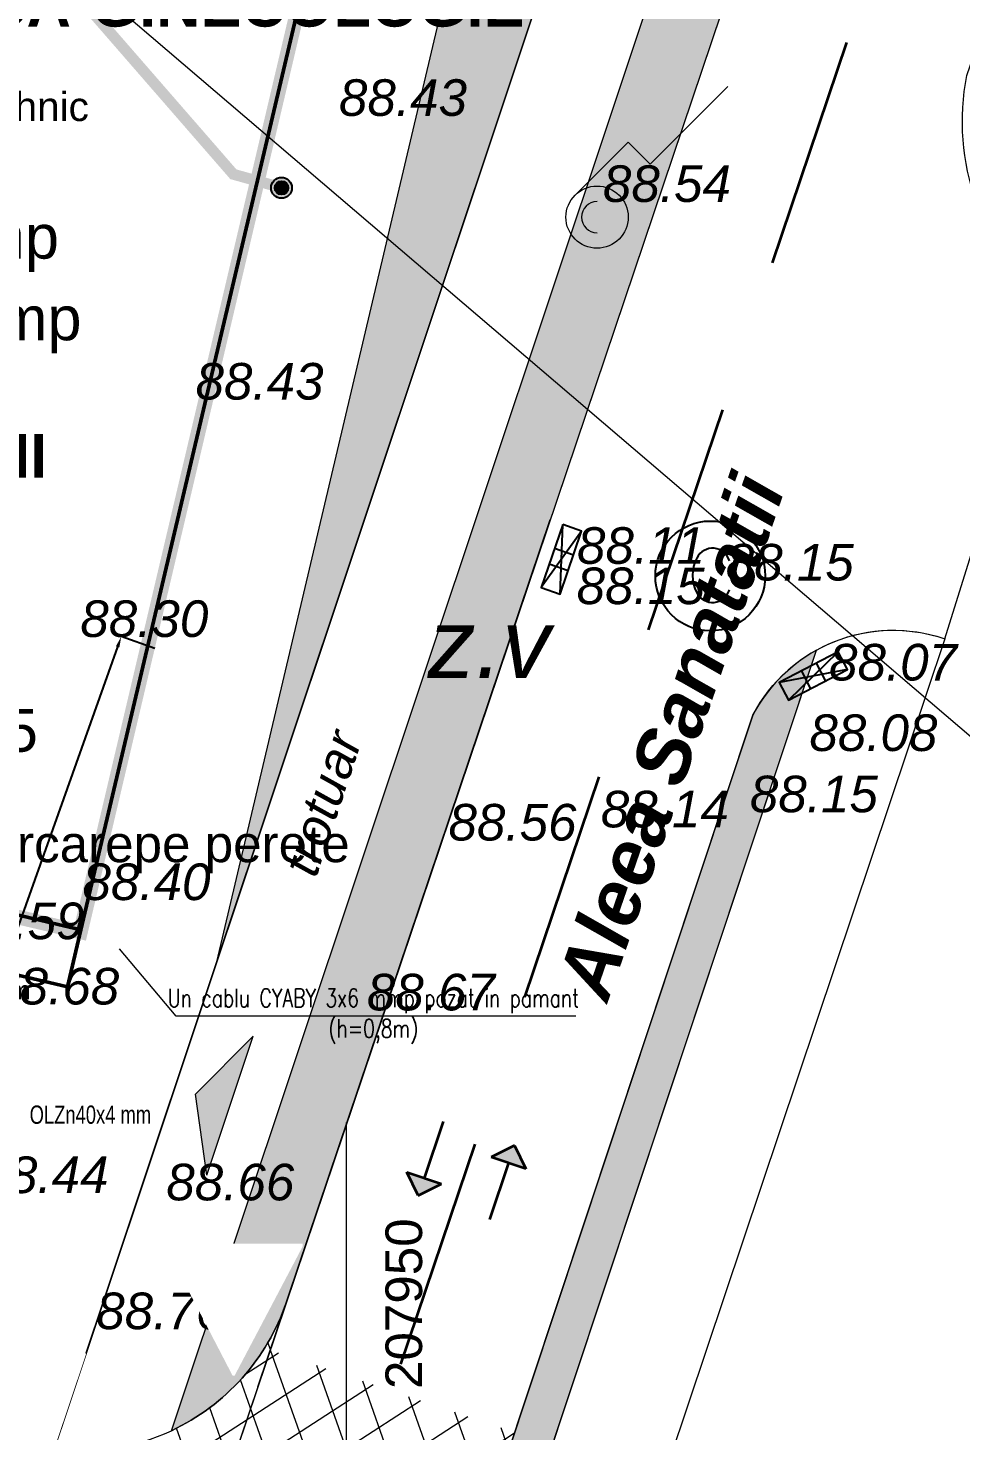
# Model space of a CAD drawing. Header units: millimetres. Extents: x 207782523 to 208144499, y 477594674 to 477848829.
# Drawn here: x 207890279 to 207915753, y 477709438 to 477747756 of the extents above; entities that cross this region are included whole.
import ezdxf
from ezdxf.enums import TextEntityAlignment as Align
from ezdxf.xclip import XClip

# ---------------------------------------------------------------- set-up
doc = ezdxf.new("R2010")
doc.units = ezdxf.units.MM
doc.header["$MEASUREMENT"] = 0
doc.header["$XCLIPFRAME"] = 0
doc.set_wipeout_variables(frame=1)
for name, pattern in [('Hidden Line', [391.22222328186, 282.22222328186, -109]), ('Hosszú szaggatott', [10583.330000000002, 6350, -4233.330000000001]), ('Wipeout_Contour', [1000, 0, -1000])]:
    doc.linetypes.add(name, pattern=pattern)
doc.layers.get('0').update_dxf_attribs({"true_color": 0x787878})
doc.layers.add('C__txt_005', color=7, linetype='Continuous', lineweight=5)
doc.layers.add('E__PAM_txt_025', color=84, linetype='Continuous', lineweight=5)
for name, color, linetype, lineweight, true_color in [('cedeaza-trecerea-600x600_5_0_Pen_No__1', 7, 'Continuous', 13, 0x787878), ('New_sit - accese_Pen_No__1', 7, 'Continuous', 13, 0x787878), ('New_sit - accese_Pen_No__20', 7, 'Continuous', 0, 0x787878), ('New_sit - constructii propuse_Pen_No__1', 7, 'Continuous', 13, 0x787878), ('New_sit - constructii propuse_Pen_No__41', 7, 'Continuous', 50, 0x787878), ('New_sit - constructii propuse_Pen_No__61', 7, 'Continuous', 20, 0x787878), ('New_sit - drum_Pen_No__121', 7, 'Continuous', 35, 0x787878), ('New_sit - drum_Pen_No__21', 7, 'Continuous', 20, 0x787878), ('New_sit - vegetatie_Pen_No__1', 7, 'Continuous', 13, 0x787878), ('New_sit - vegetatie_Pen_No__104', 7, 'Continuous', 13, 0x787878), ('New_sit - vegetatie_Pen_No__77', 7, 'Continuous', 20, 0x787878), ('sit - adnotatii_Pen_No__1', 7, 'Continuous', 13, 0x787878), ('sit - adnotatii_Pen_No__19', 7, 'Continuous', 0, 0x787878), ('sit - adnotatii_Pen_No__7', 7, 'Continuous', 100, 0x787878), ('sit - adnotatii_Pen_No__92', 7, 'Continuous', 13, 0x787878), ('sit - canalizare_Pen_No__150', 7, 'Continuous', 25, 0x787878), ('sit - caroiaj_Pen_No__1', 7, 'Continuous', 13, 0x787878), ('sit - cota teren_Pen_No__101', 7, 'Continuous', 13, 0x787878), ('sit - electrice_Pen_No__4', 7, 'Continuous', 20, 0x787878), ('sit - limita de proprietate_Pen_No__20', 7, 'Continuous', 0, 0x787878), ('trecere de pietoni_12_0_Pen_No__1', 7, 'Continuous', 13, 0x787878)]:
    doc.layers.add(name, color=color, linetype=linetype, lineweight=lineweight, true_color=true_color)
for name, color, linetype, true_color in [('cedeaza-trecerea-600x600_5_sit - accese', 7, 'Continuous', 0x787878), ('New_sit - accese', 7, 'Continuous', 0x787878), ('New_sit - drum', 7, 'Continuous', 0x787878), ('sit - accese', 7, 'Continuous', 0x787878), ('trecere de pietoni_12_sit - accese', 7, 'Continuous', 0x787878)]:
    doc.layers.add(name, color=color, linetype=linetype, true_color=true_color)
for name, color, linetype in [('circuite iluminat vitali', 1, 'Continuous'), ('circuite prize vitali', 1, 'Continuous'), ('Texte', 7, 'Continuous')]:
    doc.layers.add(name, color=color, linetype=linetype)
doc.styles.add('GENERATED_STYLE_1', font='arial.ttf')
doc.styles.add('GENERATED_STYLE_2', font='arialbd.ttf')
doc.styles.add('GENERATED_STYLE_3', font='arialbi.ttf')
doc.styles.add('GENERATED_STYLE_4', font='ariali.ttf')
doc.styles.add('IEL04b_Plan de situatie$0$Standard', font='romans.shx', dxfattribs={"width": 0.75})
doc.linetypes.add('cercuri pline mici', pattern='A,0,[1,PLAN DE SITUATIE - TMISOARA1.Shx,S=1.587301587301632,R=0,X=0,Y=0],-300.0000000000001,0', length=300.0000000000001)
doc.dimstyles.get("Standard").update_dxf_attribs({"dimtxt": 0.18, "dimasz": 0.18, "dimexe": 0.18, "dimexo": 0.0625, "dimgap": 0.09, "dimtad": 0, "dimtih": 1, "dimtoh": 1, "dimdec": 4, "dimzin": 0, "dimdsep": 46, "dimtxsty": 'Standard', "dimcen": 0.09, "dimadec": 0, "dimazin": 0, "dimtfac": 1, "dimtdec": 4, "dimtofl": 0, "dimtmove": 0, "dimatfit": 3, "dimfxl": 1, "dimtolj": 1, "dimtzin": 0, "dimarcsym": 0})
picture_1 = doc.add_image_def('image1.png', size_in_pixel=(600, 600))
picture_2 = doc.add_image_def('image4.jpg', size_in_pixel=(512, 384))
pattern_1 = [(90, (207891220.2115784, 477723905.0360718), (-300, 0), [43.30127018922195, -129.903810567666]), (90, (207891370.2115784, 477723991.6386108), (-300, 0), [43.30127018922195, -129.903810567666]), (30.00000000000001, (207891220.2115784, 477723905.0360718), (-150.0000000000001, 259.8076211353316), [43.30127018922195, -129.903810567666]), (30.00000000000001, (207891220.2115784, 477724078.2411499), (-150.0000000000001, 259.8076211353316), [43.30127018922195, -129.903810567666]), (149.9999999999998, (207891220.2115784, 477723905.0360718), (150.0000000000011, 259.8076211353309), [43.30127018922195, -129.903810567666]), (149.9999999999998, (207891220.2115784, 477724078.2411499), (150.0000000000011, 259.8076211353309), [43.30127018922195, -129.903810567666])]

# ---------------------------------------------------------------- blocks, each defined once
blk = doc.blocks.new('Entrance Symbol 23[15]', base_point=(207946190.2147737, 477708564.2308005))
at = {"layer": 'New_sit - accese_Pen_No__20', "linetype": 'Continuous', "lineweight": 0}
blk.add_hatch(color=1, dxfattribs=at).paths.add_polyline_path([(207946190.2147737, 477708564.2308005), (207947455.4218899, 477712358.8652958), (207945874.159708, 477710777.8498272)])
at = {"layer": 'New_sit - accese_Pen_No__1', "color": 7, "linetype": 'Continuous', "lineweight": 13}
for p, q in [((207947455.4218899, 477712358.8652958), (207945874.159708, 477710777.8498272)), ((207946190.2147737, 477708564.2308005), (207947455.4218899, 477712358.8652958)), ((207946190.2147737, 477708564.2308005), (207945874.159708, 477710777.8498272))]:
    blk.add_line(p, q, dxfattribs=at)
blk = doc.blocks.new('Line_13', base_point=(207952642.8197677, 477710028.3682217))
at = {"layer": 'New_sit - drum', "linetype": 'Continuous', "lineweight": 0, "true_color": 0xffffff}
blk.add_hatch(color=7, dxfattribs=at).paths.add_polyline_path([(207951962.8663813, 477708011.8343148), (207952596.4142286, 477708325.8679516), (207951648.8327444, 477708645.3821621)])
at = {"layer": 'New_sit - drum_Pen_No__121', "color": 255, "linetype": 'Continuous', "lineweight": 35}
for p, q in [((207952642.8197677, 477710028.3682217), (207952122.6234865, 477708485.6250569)), ((207951962.8663813, 477708011.8343148), (207951648.8327444, 477708645.3821621)), ((207951648.8327444, 477708645.3821621), (207952596.4142286, 477708325.8679516)), ((207951962.8663813, 477708011.8343148), (207952596.4142286, 477708325.8679516))]:
    blk.add_line(p, q, dxfattribs=at)
blk = doc.blocks.new('Line_14', base_point=(207954587.1948915, 477709372.7459952))
at = {"layer": 'New_sit - drum', "linetype": 'Continuous', "lineweight": 0, "true_color": 0xffffff}
blk.add_hatch(color=7, dxfattribs=at).paths.add_polyline_path([(207954587.1948915, 477709372.7459952), (207953953.6470441, 477709058.7123583), (207954901.2285284, 477708739.1981478)])
at = {"layer": 'New_sit - drum_Pen_No__121', "color": 255, "linetype": 'Continuous', "lineweight": 35}
for p, q in [((207954587.1948915, 477709372.7459952), (207953953.6470441, 477709058.7123583)), ((207954587.1948915, 477709372.7459952), (207954901.2285284, 477708739.1981478)), ((207954427.4377863, 477708898.955253), (207953907.241505, 477707356.2120882)), ((207954901.2285284, 477708739.1981478), (207953953.6470441, 477709058.7123583))]:
    blk.add_line(p, q, dxfattribs=at)
blk = doc.blocks.new('Drawing_5_5', base_point=(207944013.8952319, 477701340.0513675))
at = {"color": 254, "linetype": 'Wipeout_Contour', "lineweight": 0, "ltscale": 3126019789.711015}
blk.add_wipeout([(207946889.27429008, 477703091.4713945), (207946947.43129557, 477703091.4713945), (207948800.73004255, 477706610.2100705), (207948800.73004255, 477706692.9006474), (207945057.6862738, 477706692.9006474), (207945057.6862738, 477706620.56483805)], dxfattribs=at).dxf.layer = 'cedeaza-trecerea-600x600_5_sit - accese'
at = {"layer": 'cedeaza-trecerea-600x600_5_0_Pen_No__1', "color": 7, "lineweight": 13}
image = blk.add_image(picture_1, insert=(207944013.8952319, 477701340.0513675), size_in_units=(5974.915819889503, 5974.915819889503), dxfattribs=at)
image.set_boundary_path([(-0.5, -0.5), (599.5, 599.5)])
blk = doc.blocks.new('Drawing_12_12', base_point=(207941905.0562087, 477700552.694346))
at = {"color": 254, "linetype": 'Wipeout_Contour', "lineweight": 0, "ltscale": 2083994179.035752}
blk.add_wipeout([(207942002.55631927, 477701037.4320377), (207942893.1095383, 477703689.1042661), (207940244.17656633, 477704578.7375171), (207939353.6233473, 477701927.0652887)], dxfattribs=at).dxf.layer = 'trecere de pietoni_12_sit - accese'
at = {"layer": 'trecere de pietoni_12_0_Pen_No__1', "color": 7, "lineweight": 13}
image = blk.add_image(picture_2, insert=(207941905.0562087, 477700552.694346), size_in_units=(3880.177636456525, 2910.133227342393), rotation=71.43558599034779, dxfattribs=at)
image.set_boundary_path([(-0.5, -0.5), (511.5, 383.5)])
blk = doc.blocks.new('plan de situatie')
at = {"layer": 'New_sit - vegetatie_Pen_No__104', "linetype": 'Continuous', "lineweight": 13}
h = blk.add_hatch(dxfattribs=at)
h.set_pattern_fill('GRASS', color=256, style=0, pattern_type=2)
h.set_pattern_definition(pattern_1)
edge = h.paths.add_edge_path()
edge.add_line((207887970.9120178, 477776543.8487549), (207911815.9736328, 477771382.4268799))
edge.add_line((207911815.9736328, 477771382.4268799), (207896012.8244934, 477723985.3057861))
edge.add_line((207896012.8244934, 477723985.3057861), (207895435.0287781, 477722252.3693237))
edge.add_line((207895435.0287781, 477722252.3693237), (207904049.9596863, 477758795.868103))
edge.add_arc((207905996.5983429, 477758336.9586334), 1999.999990181311, 76.73502809281132, 166.7350280928113, ccw=False)
edge.add_line((207906455.5078125, 477760283.59729), (207907976.054718, 477759925.1366577))
edge.add_line((207907976.054718, 477759925.1366577), (207908933.9986877, 477762783.3851318))
edge.add_line((207908933.9986877, 477762783.3851318), (207898972.9736328, 477765129.6890869))
edge.add_line((207898972.9736328, 477765129.6890869), (207898972.9736328, 477765129.6478271))
edge.add_line((207898972.9736328, 477765129.6478271), (207886001.9950256, 477768184.9828491))
edge.add_line((207886001.9950256, 477768184.9828491), (207887970.9120178, 477776543.8487549))
h = blk.add_hatch(dxfattribs=at)
h.set_pattern_fill('GRASS', color=256, style=0, pattern_type=2)
h.set_pattern_definition(pattern_1)
edge = h.paths.add_edge_path()
edge.add_line((207894197.2304077, 477709445.0769653), (207913140.4034729, 477766190.1157837))
edge.add_arc((207916927.4100699, 477764600.7671456), 4106.999885480417, 112.76704637365049, 157.2329536263495, ccw=False)
edge.add_arc((207906442.427679, 477767839.5965914), 8912.50795534701, -15.888250868547914, 3.526288480602773, ccw=False)
edge.add_line((207915014.4552612, 477765399.6906128), (207897331.95224, 477712958.7915649))
edge.add_arc((207891646.463351, 477714875.8768404), 5999.999988325265, 295.15875576341756, 341.3664508909265, ccw=False)
h = blk.add_hatch(dxfattribs=at)
h.set_pattern_fill('GRASS', color=256, style=0, pattern_type=2)
h.set_pattern_definition(pattern_1)
edge = h.paths.add_edge_path()
edge.add_arc((207899311.6384798, 477674955.1734717), 6845.331080315241, 167.4451260207979, 194.8936798829235)
edge.add_line((207892696.2801514, 477673195.7440796), (207911804.3723755, 477730763.8922729))
edge.add_arc((207913906.9166253, 477726977.8243484), 4330.704636849411, 119.0450417560645, 152.3647618201949)
edge.add_line((207910070.2653809, 477728986.5826416), (207909326.7901001, 477726746.6680908))
edge.add_line((207909326.7901001, 477726746.6680908), (207893372.4284973, 477678679.961853))
edge.add_line((207893372.4284973, 477678679.961853), (207892629.9911194, 477676443.1741943))
at = {"layer": 'New_sit - vegetatie_Pen_No__77', "linetype": 'Continuous', "lineweight": 20}
h = blk.add_hatch(dxfattribs=at)
h.set_pattern_fill('BATT_INSULATION', color=256, style=0, pattern_type=2)
h.set_pattern_definition([(32.89492850111852, (207897720.8542175, 477703060.8220825), (-817.1303375871831, 743.7003241718915), []), (109.4702688662456, (207897720.8542175, 477703060.8220825), (1085.159705237483, 65.77352557282899), [])])
h.paths.add_polyline_path([(207888967.2706604, 477702942.100647, -0.1401279209267136), (207891223.0508728, 477700535.8021851, -0.196312661528246), (207891617.1791687, 477696016.2880249), (207891900.9711609, 477696734.4848633), (207898613.8062744, 477694470.989563), (207903568.7153625, 477709398.9550781), (207896890.8626404, 477711650.6546631), (207897331.95224, 477712958.7915649, -0.2043962265595705), (207894197.2304077, 477709445.0769653, -0.1383373882762074), (207890983.2818604, 477708912.6402588), (207890977.7745972, 477708896.3302002), (207889049.575531, 477703185.8515625), (207888998.1096497, 477703033.4321899)])
at = {"layer": 'New_sit - accese_Pen_No__1', "linetype": 'Continuous', "lineweight": 13}
blk.add_line((207896551.5818787, 477710644.4515991), (207904539.4371643, 477734333.9887085), dxfattribs=at)
at = {"layer": 'New_sit - constructii propuse_Pen_No__1', "linetype": 'Continuous', "lineweight": 13, "flags": 128}
for points in [[(207783543.0428772, 477801140.1199341), (207784706.0191956, 477798647.3532104), (207853855.1736145, 477783928.4268799), (207911815.9736328, 477771382.4268799), (207888967.2706604, 477702942.100647), (207889049.575531, 477703185.8515625), (207890977.7745972, 477708896.3302002), (207890983.2818604, 477708912.6402588, 0.1383373882762072), (207894197.2304077, 477709445.0769653), (207913140.4034729, 477766190.1157837, -0.1964908605760361), (207915338.0614319, 477768387.7737427, 0.185018623485097), (207912694.2458496, 477774191.5701294)], [(207892696.2801514, 477673195.7440796), (207901317.770874, 477699170.249939), (207911804.3723755, 477730763.8922729, -0.2122639733393904), (207915309.0491028, 477731075.2658691), (207894776.4949341, 477669827.6954346, -0.14773070557403)]]:
    blk.add_lwpolyline(points, format="xyb", close=True, dxfattribs=at)
blk.add_lwpolyline([(207900332.0804443, 477759672.7145386), (207891723.6007996, 477723126.5899658), (207891723.5801392, 477723126.5022583), (207877901.8515015, 477726381.8133545)], dxfattribs=at)
blk.add_lwpolyline([(207890977.7745972, 477708896.3302002), (207891193.2854309, 477709534.5786743, -0.07429313607881452), (207891103.1237183, 477709580.8270264), (207891311.3742981, 477710202.1911011, -0.07446842047925645), (207891411.4230957, 477710184.6907349), (207892821.0710144, 477714412.5349121), (207893513.7278748, 477716489.965271), (207895435.0287781, 477722252.3693237), (207904049.9596863, 477758795.868103, -0.4142135623731207)], format="xyb", dxfattribs=at)
at = {"layer": 'New_sit - constructii propuse_Pen_No__41', "linetype": 'Continuous', "lineweight": 50, "flags": 128}
for points in [[(207854514.824585, 477764920.8621216), (207857974.4665527, 477764105.9492188), (207858593.5065308, 477766734.0296021), (207874795.7763672, 477762917.6118164), (207874256.9822083, 477760630.2081299), (207878880.4515686, 477759541.1575928), (207878509.8218689, 477757967.6813965), (207883327.9995728, 477756832.7676392), (207884489.6238403, 477761764.3426514), (207899966.0791931, 477758118.8892212), (207891723.6976013, 477723126.5748901), (207876149.906189, 477726794.9556274), (207879738.0296631, 477742028.0218506), (207850731.8295593, 477748860.4857178)], [(207850731.8295593, 477748860.4857178), (207854514.824585, 477764920.8621216), (207857984.2001648, 477764103.6564941), (207866168.9048157, 477762175.7628784), (207866787.9447937, 477764803.8432007), (207874795.7763672, 477762917.6118164), (207874256.9822083, 477760630.2081299), (207878880.4515686, 477759541.1575928), (207878509.8218689, 477757967.6813965), (207883327.9995728, 477756832.7676392), (207884489.6238403, 477761764.3426514), (207899966.0791931, 477758118.8892212), (207891723.6976013, 477723126.5748901), (207876149.906189, 477726794.9556274), (207879738.0296631, 477742028.0218506)], [(207854514.824585, 477764920.8621216), (207873690.0554199, 477760404.168335), (207873770.301239, 477760744.8449707), (207878880.4515686, 477759541.1575928), (207878524.6485901, 477758030.6269531), (207883342.8262939, 477756895.7131958), (207884489.6238403, 477761764.3426514), (207899966.0791931, 477758118.8892212), (207891723.6976013, 477723126.5748901), (207876149.906189, 477726794.9556274), (207880196.5772705, 477743974.7457886), (207851190.3771667, 477750807.2096558)], [(207854514.824585, 477764920.8621216), (207873690.0554199, 477760404.168335), (207873770.301239, 477760744.8449707), (207878880.4515686, 477759541.1575928), (207878509.8218689, 477757967.6813965), (207883327.9995728, 477756832.7676392), (207884489.6238403, 477761764.3426514), (207899966.0791931, 477758118.8892212), (207891723.6976013, 477723126.5748901), (207876149.906189, 477726794.9556274), (207880196.5772705, 477743974.7457886), (207851190.3771667, 477750807.2096558)], [(207854514.824585, 477764920.8621216), (207873690.0554199, 477760404.168335), (207873770.301239, 477760744.8449707), (207878880.4515686, 477759541.1575928), (207878509.8218689, 477757967.6813965), (207883327.9995728, 477756832.7676392), (207884489.6238403, 477761764.3426514), (207899966.0791931, 477758118.8892212), (207891723.6976013, 477723126.5748901), (207876149.906189, 477726794.9556274), (207880196.5772705, 477743974.7457886), (207851190.3771667, 477750807.2096558)], [(207870474.1212158, 477726488.09021), (207874891.678833, 477745224.2229614), (207880196.5546265, 477743974.6497192), (207876149.906189, 477726794.9556274), (207891723.6025391, 477723126.59729), (207891356.7644653, 477721569.2182007)]]:
    blk.add_lwpolyline(points, close=True, dxfattribs=at)
at = {"layer": 'New_sit - constructii propuse_Pen_No__61', "linetype": 'Continuous', "lineweight": 20, "flags": 128}
blk.add_lwpolyline([(207851190.3545227, 477750807.1135254), (207854514.824585, 477764920.8621216), (207866168.9048157, 477762175.7628784), (207873690.0554199, 477760404.168335), (207873770.301239, 477760744.8449707), (207878880.4515686, 477759541.1575928), (207878509.8218689, 477757967.6813965), (207883327.9995728, 477756832.7676392), (207884489.6238403, 477761764.3426514), (207899966.0791931, 477758118.8892212), (207891723.6976013, 477723126.5748901), (207876149.906189, 477726794.9556274), (207880196.5546265, 477743974.6497192)], close=True, dxfattribs=at)
at = {"layer": 'New_sit - drum_Pen_No__121', "linetype": 'Hosszú szaggatott', "lineweight": 35}
blk.add_line((207919388.5010376, 477767417.6439819), (207880399.4037781, 477651787.8991699), dxfattribs=at)
at = {"layer": 'New_sit - drum_Pen_No__21', "linetype": 'Continuous', "lineweight": 20, "flags": 128}
for points in [[(207892629.9911194, 477676443.1741943), (207910070.2653809, 477728986.5826416, -0.3701868485650086), (207915309.0491028, 477731075.2658691), (207918154.1826477, 477740167.0716553, -0.274199333938286), (207915915.4009399, 477746464.112793), (207921765.5163574, 477763478.0968628), (207923153.8943176, 477766687.5269165, -0.3581274033702432), (207931939.9958191, 477771343.8366699), (207980424.5773315, 477761004.0109863), (207980424.5773315, 477769420.0927734), (207782963.2129211, 477811017.5584106), (207783166.4507446, 477802578.4915771), (207907496.2198486, 477776689.5864868, -0.4615241530785653), (207915014.4552612, 477765399.6906128), (207883302.0657043, 477671350.4365234, -0.01081081742090956)], [(207890983.2818604, 477708912.6402588, 0.138337388276207), (207894197.2304077, 477709445.0769653, 0.2043962265595702), (207897331.95224, 477712958.7915649), (207896551.5818787, 477710644.4515991), (207892441.1726379, 477698454.2341309)]]:
    blk.add_lwpolyline(points, format="xyb", dxfattribs=at)
at = {"layer": 'New_sit - vegetatie_Pen_No__1', "linetype": 'Continuous', "lineweight": 13, "flags": 128}
for points in [[(207887970.9120178, 477776543.8487549), (207911815.9736328, 477771382.4268799), (207896012.8244934, 477723985.3057861), (207895435.0287781, 477722252.3693237), (207904049.9596863, 477758795.868103, -0.4142135623730724), (207906455.5078125, 477760283.59729), (207907976.054718, 477759925.1366577), (207908933.9986877, 477762783.3851318), (207898972.9736328, 477765129.6890869), (207898972.9736328, 477765129.6478271), (207886001.9950256, 477768184.9828491)], [(207894197.2304077, 477709445.0769653), (207913140.4034729, 477766190.1157837, -0.1964908605759801), (207915338.0614319, 477768387.7737427, -0.08491512586336736), (207915014.4552612, 477765399.6906128), (207897331.95224, 477712958.7915649, -0.2043962265595702)], [(207892629.9911194, 477676443.1741943, 0.120342864820439), (207892696.2801514, 477673195.7440796), (207911804.3723755, 477730763.8922729, 0.1464177584998118), (207910070.2653809, 477728986.5826416), (207909326.7901001, 477726746.6680908), (207893372.4284973, 477678679.961853)]]:
    blk.add_lwpolyline(points, format="xyb", close=True, dxfattribs=at)
at = {"layer": 'sit - canalizare_Pen_No__150', "linetype": 'Continuous', "lineweight": 25}
for points in [[(207904877.3354492, 477734193.7987061), (207904288.0265198, 477732471.8477173), (207904804.6118164, 477732295.0550537), (207905393.9206848, 477734017.0059814)], [(207904877.3354492, 477734193.7987061), (207904288.0265198, 477732471.8477173), (207904804.6118164, 477732295.0550537), (207905393.9206848, 477734017.0059814)], [(207912403.3999329, 477730721.5118408), (207910791.1947632, 477729877.003418), (207911044.5473328, 477729393.3418579), (207912656.7524719, 477730237.8503418)], [(207912403.3999329, 477730721.5118408), (207910791.1947632, 477729877.003418), (207911044.5473328, 477729393.3418579), (207912656.7524719, 477730237.8503418)]]:
    blk.add_lwpolyline(points, close=True, dxfattribs=at)
for points in [[(207904804.6118164, 477732295.0550537), (207904877.3354492, 477734193.7987061)], [(207904804.6118164, 477732295.0550537), (207904877.3354492, 477734193.7987061)], [(207905393.9206848, 477734017.0059814), (207904288.0265198, 477732471.8477173)], [(207905393.9206848, 477734017.0059814), (207904288.0265198, 477732471.8477173)], [(207904656.3446045, 477733548.0670776), (207905172.9298706, 477733371.2744141)], [(207904656.3446045, 477733548.0670776), (207905172.9298706, 477733371.2744141)], [(207904509.0173645, 477733117.5793457), (207905025.6026611, 477732940.7866821)], [(207904509.0173645, 477733117.5793457), (207905025.6026611, 477732940.7866821)], [(207911044.5473328, 477729393.3418579), (207912403.3999329, 477730721.5118408)], [(207911044.5473328, 477729393.3418579), (207912403.3999329, 477730721.5118408)], [(207911798.822998, 477730404.821228), (207912052.1755371, 477729921.159668)], [(207911798.822998, 477730404.821228), (207912052.1755371, 477729921.159668)], [(207912656.7524719, 477730237.8503418), (207910791.1947632, 477729877.003418)], [(207912656.7524719, 477730237.8503418), (207910791.1947632, 477729877.003418)], [(207911395.7717285, 477730193.6940918), (207911649.1242371, 477729710.0325317)], [(207911395.7717285, 477730193.6940918), (207911649.1242371, 477729710.0325317)]]:
    blk.add_lwpolyline(points, dxfattribs=at)
blk.add_circle((207908907.9736328, 477732790.4268799), 1500, dxfattribs=at)
blk.add_circle((207908907.9736328, 477732790.4268799), 1500, dxfattribs=at)
blk.add_circle((207908907.9736328, 477732790.4268799), 1500, dxfattribs=at)
blk.add_circle((207908907.9736328, 477732790.4268799), 1500, dxfattribs=at)
for centre, radius, start, end in [((207908970.7921448, 477733067.7165527), 479.6985888644027, 16.00215593762828, 153.6174614857282), ((207908970.7921448, 477733067.7165527), 479.6985888644027, 16.00215593762828, 153.6174614857282), ((207908970.7921448, 477733067.7165527), 479.6985888295606, 16.00215593762828, 153.6174614857282), ((207908970.7921448, 477733067.7165527), 479.6985888295606, 16.00215593762828, 153.6174614857282), ((207909440.99823, 477732806.9406128), 1017.109938778937, 152.2260324454333, 207.7739675545667), ((207909440.99823, 477732806.9406128), 1017.109938778937, 152.2260324454333, 207.7739675545667), ((207909440.99823, 477732806.9406128), 1017.109938765376, 152.2260324454333, 207.7739675545667), ((207909440.99823, 477732806.9406128), 1017.109938765376, 152.2260324454333, 207.7739675545667), ((207908970.7921448, 477732546.1647339), 479.6985888224885, 206.3825385142718, 343.9978440623718), ((207908970.7921448, 477732546.1647339), 479.6985888224885, 206.3825385142718, 343.9978440623718), ((207908970.7921448, 477732546.1647339), 479.6985888505176, 206.3825385142718, 343.9978440623718), ((207908970.7921448, 477732546.1647339), 479.6985888505176, 206.3825385142718, 343.9978440623718)]:
    blk.add_arc(centre, radius, start, end, dxfattribs=at)
at = {"layer": 'sit - caroiaj_Pen_No__1', "linetype": 'Continuous', "lineweight": 13}
blk.add_line((207898972.9736328, 477708259.4268799), (207898972.9736328, 477717859.4268799), dxfattribs=at)
at = {"layer": 'sit - electrice_Pen_No__4', "linetype": 'Continuous', "lineweight": 20}
blk.add_lwpolyline([(207905215.1070557, 477743192.1617432), (207906664.6759949, 477744641.7307129), (207907265.7146606, 477744040.6920166), (207908892.0602722, 477745667.0375977), (207909387.0350342, 477746162.0123901)], dxfattribs=at)
blk.add_lwpolyline([(207905215.1070557, 477743192.1617432), (207906664.6759949, 477744641.7307129), (207907265.7146606, 477744040.6920166), (207908892.0602722, 477745667.0375977), (207909387.0350342, 477746162.0123901)], dxfattribs=at)
blk.add_lwpolyline([(207905816.145752, 477743016.1231079, 0.9999999999999999), (207905816.145752, 477742166.1231079)], format="xyb", dxfattribs=at)
blk.add_lwpolyline([(207905816.145752, 477743016.1231079, 0.9999999999999999), (207905816.145752, 477742166.1231079)], format="xyb", dxfattribs=at)
blk.add_circle((207905816.145752, 477742591.1230469), 850.0000000058208, dxfattribs=at)
blk.add_circle((207905816.145752, 477742591.1230469), 850.0000000058208, dxfattribs=at)
at = {"layer": 'sit - limita de proprietate_Pen_No__20', "linetype": 'cercuri pline mici', "lineweight": 0}
blk.add_lwpolyline([(207876973.8736267, 477667422.9268799), (207875188.9736023, 477667144.4268799), (207866616.8736267, 477669693.6268921), (207863697.7736206, 477671654.2268677), (207861732.4736328, 477674570.2268677), (207846933.7736206, 477713151.2269287), (207845956.4736328, 477715741.0269165), (207844469.1736145, 477718015.6268921), (207842279.3736267, 477720105.9268799), (207840659.0736389, 477721132.1268921), (207843296.673645, 477732753.9268799), (207841873.7736206, 477733062.2268677), (207853855.1736145, 477783928.4268799), (207911815.9736328, 477771382.4268799), (207891302.9736023, 477709859.4268799)], close=True, dxfattribs=at)
at = {"layer": 'New_sit - accese', "linetype": 'Continuous', "lineweight": 13}
blk.add_blockref('Entrance Symbol 23[15]', (207895163.1884155, 477716423.6576538), dxfattribs=at)
at = {"layer": 'New_sit - drum', "linetype": 'Continuous', "lineweight": 35}
for name, p in [('Line_13', (207901615.793396, 477717887.795105)), ('Line_14', (207903560.1685181, 477717232.1728516))]:
    blk.add_blockref(name, p, dxfattribs=at)
at = {"layer": 'sit - adnotatii_Pen_No__1', "linetype": 'Continuous', "lineweight": 13, "insert": (207898149.3650513, 477724513.6121826), "char_height": 1000, "attachment_point": 7, "rotation": 71.49092001753937, "style": 'GENERATED_STYLE_4'}
blk.add_mtext('\\A1;{\\pql;\\fArial|b0|i1|c0|p34;trotuar}', dxfattribs=at)
at = {"layer": 'sit - adnotatii_Pen_No__19', "linetype": 'Continuous', "lineweight": 0, "insert": (207906117.2398376, 477721105.6853638), "char_height": 1500, "attachment_point": 7, "rotation": 70.93567445604366, "style": 'GENERATED_STYLE_3'}
blk.add_mtext('\\A1;{\\pql;\\fArial|b1|i1|c0|p34;Aleea Sanatatii}', dxfattribs=at)
at = {"layer": 'sit - adnotatii_Pen_No__7', "linetype": 'Continuous', "lineweight": 100, "insert": (207880553.870697, 477727973.0872803), "char_height": 1200, "attachment_point": 7, "line_spacing_factor": 0.939259909363396, "style": 'GENERATED_STYLE_2'}
blk.add_mtext('\\A1;{\\pql;\\fArial|b1|i0|c0|p34;CLINICA\\P\\pql;\\fArial|b1|i0|c0|p34;OBSTETRICA-GINECOLOGIE\\P\\pql;\\fArial|b0|i0|c0|p34;D+P+4E+E\\fArial|b0|i0|c0|p34;\\A1{\\H.66x;\\S ^ tehnic;}\\P\\pql;\\fArial|b0|i0|c0|p34;*****\\P\\pql;\\fArial|b0|i0|c0|p34;A\\fArial|b0|i0|c0|p34;\\A1{\\H.66x;\\S ^ c;}\\fArial|b0|i0|c0|p34; = 1.005 mp\\P\\pql;\\fArial|b0|i0|c0|p34;A\\fArial|b0|i0|c0|p34;\\A1{\\H.66x;\\S ^ cd;}\\fArial|b0|i0|c0|p34; = 6.400 mp\\P\\pql;\\fArial|b0|i0|c0|p34;*****\\P\\pql;\\fArial|b0|i0|c0|p34;grad.rez.foc \\fArial|b1|i0|c0|p34;II\\P\\pql;\\fArial|b0|i0|c0|p34;*****\\P\\pql;\\fArial|b0|i0|c0|p34;categ.imp. \\fArial|b1|i0|c0|p34;B\\P\\pql;\\fArial|b0|i0|c0|p34;*****\\P\\pql;\\fArial|b0|i0|c0|p34;\\H0.971429x;±0.00 = 90.95}', dxfattribs=at)
at = {"layer": 'sit - adnotatii_Pen_No__92', "linetype": 'Continuous', "lineweight": 13, "insert": (207901191.4943237, 477730002.8621826), "char_height": 1875, "attachment_point": 7, "style": 'GENERATED_STYLE_4'}
blk.add_mtext('\\A1;{\\pql;\\fArial|b0|i1|c0|p34;z.v}', dxfattribs=at)
at = {"layer": 'sit - caroiaj_Pen_No__1', "linetype": 'Continuous', "lineweight": 13, "insert": (207901052.8221741, 477710582.8518677), "char_height": 1000, "attachment_point": 7, "rotation": 90, "style": 'GENERATED_STYLE_1'}
blk.add_mtext('\\A1;{\\pql;\\fArial|b0|i0|c0|p34;207950}', dxfattribs=at)
at = {"layer": 'sit - cota teren_Pen_No__101', "linetype": 'Continuous', "lineweight": 13, "char_height": 1000, "attachment_point": 7, "style": 'GENERATED_STYLE_4'}
for s, insert in [('\\A1;{\\pql;\\fArial|b0|i1|c0|p34;88.43}', (207898769.2060852, 477745342.0779419)), ('\\A1;{\\pql;\\fArial|b0|i1|c0|p34;88.54}', (207905976.8664246, 477742991.8806763)), ('\\A1;{\\pql;\\fArial|b0|i1|c0|p34;88.43}', (207894852.7561951, 477737593.4979858)), ('\\A1;{\\pql;\\fArial|b0|i1|c0|p34;88.11}', (207905269.3781738, 477733107.6426392)), ('\\A1;{\\pql;\\fArial|b0|i1|c0|p34;88.15}', (207909331.3781738, 477732651.6425781)), ('\\A1;{\\pql;\\fArial|b0|i1|c0|p34;88.15}', (207905258.8110657, 477732006.5059814)), ('\\A1;{\\pql;\\fArial|b0|i1|c0|p34;88.30}', (207891706.5067444, 477731109.7312622)), ('\\A1;{\\pql;\\fArial|b0|i1|c0|p34;88.07}', (207912152.3781738, 477729920.6425781)), ('\\A1;{\\pql;\\fArial|b0|i1|c0|p34;88.08}', (207911615.031189, 477727994.8735962)), ('\\A1;{\\pql;\\fArial|b0|i1|c0|p34;88.15}', (207909989.3781738, 477726321.6425781)), ('\\A1;{\\pql;\\fArial|b0|i1|c0|p34;88.14}', (207905919.5492859, 477725908.4934082)), ('\\A1;{\\pql;\\fArial|b0|i1|c0|p34;88.56}', (207901759.4707336, 477725549.8173218)), ('\\A1;{\\pql;\\fArial|b0|i1|c0|p34;88.40}', (207891765.3145447, 477723922.8950195)), ('\\A1;{\\pql;\\fArial|b0|i1|c0|p34;88.59}', (207888325.8022156, 477722854.8690796)), ('\\A1;{\\pql;\\fArial|b0|i1|c0|p34;88.68}', (207889273.4242554, 477721071.3175049)), ('\\A1;{\\pql;\\fArial|b0|i1|c0|p34;88.67}', (207899531.5011597, 477720909.1752319)), ('\\A1;{\\pql;\\fArial|b0|i1|c0|p34;88.44}', (207888980.2097168, 477715919.7826538)), ('\\A1;{\\pql;\\fArial|b0|i1|c0|p34;88.66}', (207894054.3353882, 477715721.2562866)), ('\\A1;{\\pql;\\fArial|b0|i1|c0|p34;88.76}', (207892142.0723267, 477712202.8547363))]:
    blk.add_mtext(s, dxfattribs=dict(at, insert=insert))
at = {"layer": 'sit - accese', "linetype": 'Continuous', "lineweight": 20}
ref = blk.add_blockref('Drawing_5_5', (207892986.868866, 477709199.4782104), dxfattribs=at)
XClip(ref).set_block_clipping_path([(207946889.27429, 477703091.4713944), (207946947.4312955, 477703091.4713944), (207948800.7300425, 477706610.2100704), (207948800.7300425, 477706692.9006473), (207945057.6862738, 477706692.9006473), (207945057.6862738, 477706620.564838)])
ref = blk.add_blockref('Drawing_12_12', (207890878.0298462, 477708412.1212158), dxfattribs=at)
XClip(ref).set_block_clipping_path([(207942002.5563192, 477701037.4320377), (207942893.1095383, 477703689.104266), (207940244.1765663, 477704578.7375171), (207939353.6233473, 477701927.0652887)])
blk = doc.blocks.new('*D88')
at = {"layer": 'circuite iluminat vitali', "color": 0, "lineweight": -2, "transparency": 16777216}
for p, q in [((207893743.2228677, 477730807.7535753), (207892824.8266086, 477731135.3767446)), ((207892724.1976898, 477730852.7571183), (207889469.313139, 477721728.6350294)), ((207885995.4815444, 477711990.7585886), (207889250.3660953, 477721114.8806775)), ((207886812.9098138, 477711380.6367513), (207885894.5135547, 477711708.2599205))]:
    blk.add_line(p, q, dxfattribs=at)
at = {"layer": 'circuite iluminat vitali', "color": 0, "lineweight": 30, "transparency": 16777216}
for points in [[(207892677.1044987, 477730869.5568607), (207892771.290881, 477730835.957376), (207892824.9961441, 477731135.3162655)], [(207885948.3883532, 477712007.558331), (207886042.5747356, 477711973.9588462), (207885894.6830902, 477711708.1994414)]]:
    blk.add_solid(points, dxfattribs=at)
at = {"layer": 'Defpoints', "color": 0, "lineweight": 30, "transparency": 16777216}
for p in [(207893743.2817342, 477730807.7325757), (207885894.6830902, 477711708.1994414), (207886812.9686803, 477711380.6157516)]:
    blk.add_point(p, dxfattribs=at)
at = {"layer": 'circuite iluminat vitali', "color": 0, "lineweight": 13, "transparency": 16777216, "insert": (207889359.8396171, 477721421.7578536), "char_height": 500, "attachment_point": 5}
blk.add_mtext('\\A1;{\\fArial|b1|i0|c0|p34;20,6m}', dxfattribs=at)

msp = doc.modelspace()

# ---------------------------------------------------------------- block references
msp.add_blockref('plan de situatie', (0, 0))

# ---------------------------------------------------------------- next in the draw order: hatches: boundary and pattern name
at = {"layer": 'circuite iluminat vitali'}
h = msp.add_hatch(color=256, dxfattribs=at)
h.paths.add_polyline_path([(207897485.0041873, 477743413.6006587, -0.5285149739708537), (207897117.4996004, 477743118.2076292), (207897319.3446309, 477743389.3345199)])
h.paths.add_polyline_path([(207897485.0041873, 477743413.6006587), (207897319.3446309, 477743389.3345199), (207897438.2416138, 477743549.0420401, -0.1275875518612735)])
h.paths.add_polyline_path([(207897438.2416138, 477743549.0420401), (207897117.4996004, 477743118.2076292, -0.0863626243463903), (207897030.1662318, 477743162.312433, -0.09987839528166102), (207896954.7509057, 477743246.2870734), (207897268.8651712, 477743668.2188098, -0.09987839528166102), (207897370.9416895, 477743620.0566247, -0.0863626243463891)])
h.paths.add_polyline_path([(207897268.8651712, 477743668.2188098), (207896954.7509057, 477743246.2870734, -0.6642125326851174)])
h = msp.add_hatch(color=256, dxfattribs=at)
h.paths.add_polyline_path([(207897385.4466078, 477743405.7550132, -0.5285149739708537), (207897146.5686264, 477743213.749544), (207897277.7678961, 477743389.9820229)])
h.paths.add_polyline_path([(207897385.4466078, 477743405.7550132), (207897277.7678961, 477743389.9820229), (207897355.050935, 477743493.7919111, -0.1275875518612735)])
h.paths.add_polyline_path([(207897355.050935, 477743493.7919111), (207897146.5686264, 477743213.749544, -0.0863626243463903), (207897089.8019367, 477743242.4176664, -0.09987839528166102), (207897040.7819748, 477743297.0011827), (207897244.9562474, 477743571.2568114, -0.09987839528166102), (207897311.3059842, 477743539.9513909, -0.0863626243463891)])
h.paths.add_polyline_path([(207897244.9562474, 477743571.2568114), (207897040.7819748, 477743297.0011827, -0.6642125326851174)])

# ---------------------------------------------------------------- next in the draw order: linework, layer by layer
at = {"color": 1, "lineweight": 5, "ltscale": 2000}
msp.add_line((207888474.542746, 477751944.3620969), (207962135.9474375, 477688999.5006721), dxfattribs=at)
at = {"color": 36, "true_color": 0x7f3300, "const_width": 400}
msp.add_lwpolyline([(207851177.2020901, 477750751.7020441), (207880183.4248647, 477743919.3343945), (207876136.7311358, 477726739.448033), (207891710.522543, 477723071.067306), (207899952.9041273, 477758063.3816381), (207884476.4487941, 477761708.8350145), (207883314.8244889, 477756777.2600313), (207878496.6468079, 477757912.1737902), (207878867.2765126, 477759485.6499746), (207873757.1261667, 477760689.3374102), (207873676.8803376, 477760348.6607204), (207854501.649516, 477764865.3545262), (207851177.2020901, 477750751.7020441)], dxfattribs=at)
at = {"color": 1, "linetype": 'Hidden Line', "ltscale": 20}
msp.add_circle((207888236.9181509, 477751828.6022703), 97000, dxfattribs=at)
at = {"layer": 'C__txt_005'}
msp.add_lwpolyline([(207905239.184081, 477720765.5697342), (207894319.7653519, 477720765.5697342), (207892772.2357723, 477722607.0261453)], dxfattribs=at)
at = {"layer": 'circuite iluminat vitali'}
for radius in [285.3321124231867, 185.4658730750714]:
    msp.add_circle((207897200.5539605, 477743391.1845286), radius, dxfattribs=at)
at = {"layer": 'circuite prize vitali', "lineweight": 20, "const_width": 300}
msp.add_lwpolyline([(207888571.2826958, 477751970.5062513), (207889500.1975977, 477751105.2811004), (207895885.7490114, 477743761.9599483), (207897215.7713373, 477743390.1983725), (207897215.7713373, 477743390.1983725)], dxfattribs=at)
at = {"layer": 'circuite prize vitali', "linetype": 'Continuous', "flags": 128}
msp.add_lwpolyline([(207897219.697897, 477743406.7740605, 0, 0, 0), (207897219.697897, 477743406.7740605, 0, 0, 0), (207897219.697897, 477743406.7740605, 0, 0, 0), (207893493.9353695, 477741754.0676036, 429.6239999959462, 0, 0), (207892560.4538084, 477741340.9141169, 0, 0, 0)], format="xyseb", dxfattribs=at)

# ---------------------------------------------------------------- next in the draw order: texts
at = {"layer": 'C__txt_005', "insert": (207899709.7001677, 477720765.5697342), "char_height": 500, "width": 12287.33560764295, "attachment_point": 5, "style": 'IEL04b_Plan de situatie$0$Standard'}
msp.add_mtext('Un cablu CYABY 3x6 mmp pozat in pamant (h=0,8m)', dxfattribs=at)
at = {"layer": 'E__PAM_txt_025', "width": 0.75}
msp.add_text('OLZn40x4 mm', height=500, dxfattribs=at).set_placement((207891980.5403209, 477718076.2906901), align=Align.MIDDLE_CENTER)
at = {"layer": 'Texte', "color": 7, "linetype": 'Continuous', "lineweight": 100, "insert": (207877525.8443744, 477723003.826195), "char_height": 1000, "attachment_point": 7, "style": 'GENERATED_STYLE_1'}
msp.add_mtext('\\A1;\\pxi-3,l4,t4;+1,5m x4 cabluri urcarepe perete\\P ', dxfattribs=at)

# ---------------------------------------------------------------- next in the draw order: dimensions: what is measured, and where the dimension line sits
at = {"layer": 'circuite iluminat vitali', "color": 0, "lineweight": 13}
dim = msp.add_aligned_dim(p1=(207893743.2817343, 477730807.7325758), p2=(207886812.9686804, 477711380.6157517), distance=-974.9664091252611, text='{\\fArial|b1|i0|c0|p34;20,6m}', dimstyle='Standard', override={"dimtxt": 500, "dimasz": 300}, dxfattribs=at)
dim.commit()
dim.dimension.update_dxf_attribs({"geometry": '*D88', "text_midpoint": (207889359.8396171, 477721421.7578536)})

doc.saveas('drawing.dxf')
